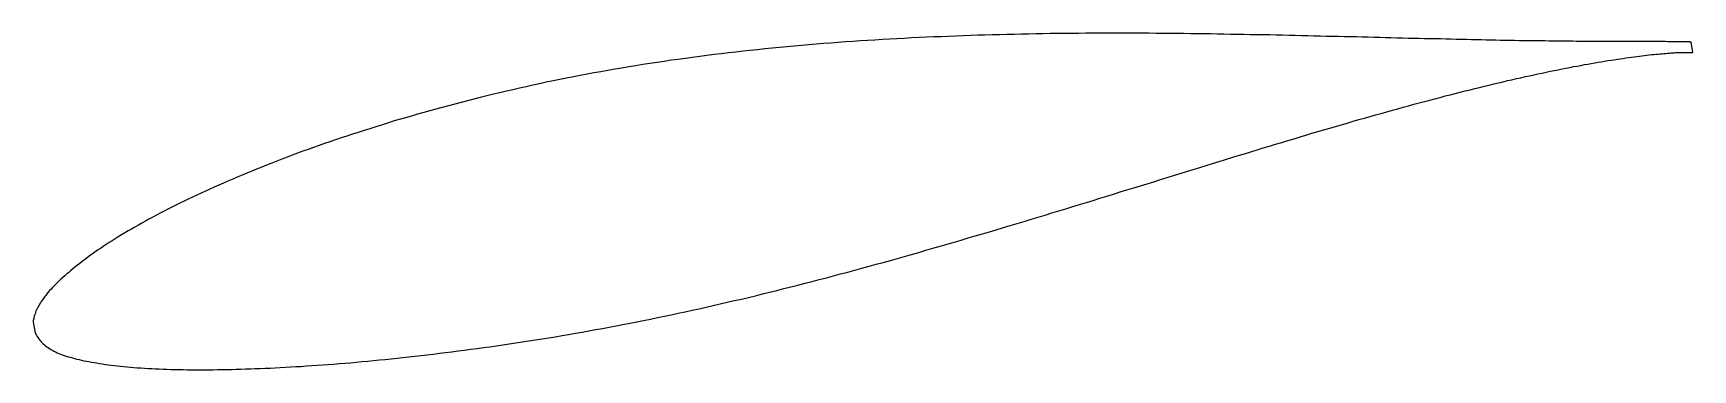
# Model space of a CAD drawing. Header units: metres. Extents: x -36 to 72, y -9 to 13.
import ezdxf

# ---------------------------------------------------------------- set-up
doc = ezdxf.new("R2010")
doc.units = ezdxf.units.M

msp = doc.modelspace()

# ---------------------------------------------------------------- linework, layer by layer
msp.add_lwpolyline([(72.01, 12.62), (72.01, 12.62), (72, 12.62), (71.99, 12.62), (71.98, 12.62), (71.96, 12.62), (71.93, 12.62), (71.91, 12.63), (71.87, 12.63), (71.84, 12.63), (71.8, 12.63), (71.75, 12.63), (71.7, 12.63), (71.65, 12.63), (71.59, 12.64), (71.53, 12.64), (71.47, 12.64), (71.4, 12.64), (71.32, 12.64), (71.24, 12.64), (71.16, 12.64), (71.08, 12.64), (70.99, 12.64), (70.89, 12.64), (70.79, 12.64), (70.69, 12.64), (70.58, 12.64), (70.47, 12.64), (70.35, 12.65), (70.24, 12.65), (70.11, 12.65), (69.98, 12.65), (69.85, 12.65), (69.72, 12.65), (69.58, 12.65), (69.43, 12.65), (69.28, 12.65), (69.13, 12.65), (68.98, 12.65), (68.82, 12.65), (68.65, 12.65), (68.48, 12.65), (68.31, 12.65), (68.14, 12.65), (67.96, 12.65), (67.77, 12.65), (67.59, 12.65), (67.39, 12.65), (67.2, 12.65), (67, 12.65), (66.8, 12.65), (66.59, 12.65), (66.38, 12.65), (66.16, 12.65), (65.94, 12.65), (65.72, 12.66), (65.5, 12.66), (65.27, 12.66), (65.03, 12.66), (64.79, 12.66), (64.55, 12.66), (64.31, 12.67), (64.06, 12.67), (63.81, 12.67), (63.55, 12.67), (63.29, 12.68), (63.03, 12.68), (62.76, 12.68), (62.49, 12.69), (62.22, 12.69), (61.94, 12.7), (61.66, 12.7), (61.38, 12.7), (61.09, 12.71), (60.8, 12.71), (60.5, 12.72), (60.2, 12.72), (59.9, 12.73), (59.6, 12.73), (59.29, 12.74), (58.98, 12.75), (58.66, 12.75), (58.35, 12.76), (58.03, 12.77), (57.7, 12.77), (57.37, 12.78), (57.04, 12.79), (56.71, 12.79), (56.37, 12.8), (56.03, 12.81), (55.69, 12.82), (55.34, 12.82), (55, 12.83), (54.64, 12.84), (54.29, 12.85), (53.93, 12.86), (53.57, 12.86), (53.21, 12.87), (52.84, 12.88), (52.47, 12.89), (52.1, 12.9), (51.72, 12.91), (51.35, 12.92), (50.97, 12.93), (50.58, 12.94), (50.2, 12.95), (49.81, 12.96), (49.42, 12.97), (49.03, 12.98), (48.63, 12.99), (48.23, 12.99), (47.83, 13), (47.43, 13.01), (47.03, 13.02), (46.62, 13.03), (46.21, 13.04), (45.8, 13.05), (45.38, 13.06), (44.97, 13.07), (44.55, 13.08), (44.13, 13.09), (43.7, 13.09), (43.28, 13.1), (42.85, 13.11), (42.42, 13.12), (41.99, 13.12), (41.56, 13.13), (41.13, 13.14), (40.69, 13.15), (40.25, 13.15), (39.81, 13.16), (39.37, 13.16), (38.93, 13.17), (38.48, 13.17), (38.03, 13.18), (37.59, 13.18), (37.14, 13.18), (36.69, 13.19), (36.23, 13.19), (35.78, 13.19), (35.32, 13.19), (34.87, 13.19), (34.41, 13.19), (33.95, 13.19), (33.49, 13.19), (33.03, 13.19), (32.56, 13.19), (32.1, 13.18), (31.63, 13.18), (31.17, 13.18), (30.7, 13.17), (30.23, 13.17), (29.76, 13.16), (29.29, 13.15), (28.82, 13.14), (28.35, 13.13), (27.88, 13.12), (27.4, 13.11), (26.93, 13.1), (26.46, 13.09), (25.98, 13.07), (25.51, 13.06), (25.03, 13.04), (24.55, 13.03), (24.07, 13.01), (23.6, 12.99), (23.12, 12.97), (22.64, 12.95), (22.16, 12.93), (21.68, 12.91), (21.2, 12.89), (20.72, 12.86), (20.24, 12.84), (19.76, 12.81), (19.29, 12.78), (18.81, 12.75), (18.33, 12.72), (17.85, 12.69), (17.37, 12.66), (16.89, 12.63), (16.41, 12.59), (15.93, 12.55), (15.45, 12.52), (14.97, 12.48), (14.49, 12.44), (14.02, 12.4), (13.54, 12.36), (13.06, 12.31), (12.58, 12.27), (12.11, 12.22), (11.63, 12.17), (11.16, 12.12), (10.68, 12.07), (10.21, 12.02), (9.74, 11.97), (9.27, 11.91), (8.79, 11.86), (8.32, 11.8), (7.85, 11.74), (7.39, 11.68), (6.92, 11.62), (6.45, 11.56), (5.99, 11.49), (5.52, 11.43), (5.06, 11.36), (4.6, 11.29), (4.13, 11.22), (3.67, 11.15), (3.22, 11.08), (2.76, 11), (2.3, 10.93), (1.85, 10.85), (1.39, 10.77), (0.94, 10.69), (0.49, 10.61), (0.04, 10.52), (-0.41, 10.44), (-0.85, 10.35), (-1.3, 10.27), (-1.74, 10.18), (-2.18, 10.09), (-2.62, 10), (-3.06, 9.9), (-3.49, 9.81), (-3.93, 9.71), (-4.36, 9.62), (-4.79, 9.52), (-5.22, 9.42), (-5.65, 9.32), (-6.07, 9.22), (-6.5, 9.11), (-6.92, 9.01), (-7.34, 8.9), (-7.75, 8.8), (-8.17, 8.69), (-8.58, 8.58), (-8.99, 8.47), (-9.4, 8.36), (-9.81, 8.25), (-10.21, 8.14), (-10.61, 8.03), (-11.01, 7.92), (-11.41, 7.8), (-11.8, 7.69), (-12.2, 7.57), (-12.59, 7.46), (-12.98, 7.34), (-13.36, 7.22), (-13.74, 7.1), (-14.12, 6.98), (-14.5, 6.86), (-14.88, 6.74), (-15.25, 6.62), (-15.62, 6.5), (-15.99, 6.38), (-16.35, 6.25), (-16.72, 6.13), (-17.08, 6.01), (-17.43, 5.88), (-17.79, 5.76), (-18.14, 5.63), (-18.49, 5.51), (-18.83, 5.38), (-19.18, 5.25), (-19.52, 5.13), (-19.85, 5), (-20.19, 4.87), (-20.52, 4.74), (-20.85, 4.61), (-21.17, 4.48), (-21.5, 4.35), (-21.82, 4.22), (-22.13, 4.09), (-22.45, 3.96), (-22.76, 3.83), (-23.06, 3.7), (-23.37, 3.57), (-23.67, 3.44), (-23.96, 3.31), (-24.26, 3.18), (-24.55, 3.05), (-24.84, 2.92), (-25.12, 2.79), (-25.4, 2.66), (-25.68, 2.53), (-25.96, 2.4), (-26.23, 2.27), (-26.5, 2.14), (-26.76, 2.01), (-27.02, 1.88), (-27.28, 1.75), (-27.53, 1.62), (-27.78, 1.49), (-28.03, 1.36), (-28.27, 1.23), (-28.52, 1.1), (-28.75, 0.97), (-28.98, 0.84), (-29.21, 0.71), (-29.44, 0.58), (-29.66, 0.45), (-29.88, 0.33), (-30.1, 0.2), (-30.31, 0.07), (-30.52, -0.06), (-30.72, -0.18), (-30.92, -0.31), (-31.12, -0.43), (-31.31, -0.56), (-31.5, -0.68), (-31.69, -0.81), (-31.87, -0.93), (-32.05, -1.06), (-32.22, -1.18), (-32.39, -1.3), (-32.56, -1.42), (-32.72, -1.55), (-32.88, -1.67), (-33.03, -1.79), (-33.19, -1.91), (-33.33, -2.02), (-33.48, -2.14), (-33.62, -2.26), (-33.75, -2.37), (-33.89, -2.48), (-34.01, -2.6), (-34.14, -2.71), (-34.26, -2.82), (-34.38, -2.93), (-34.49, -3.04), (-34.6, -3.15), (-34.7, -3.25), (-34.81, -3.36), (-34.9, -3.46), (-35, -3.56), (-35.09, -3.67), (-35.17, -3.77), (-35.25, -3.87), (-35.33, -3.97), (-35.4, -4.07), (-35.47, -4.16), (-35.54, -4.26), (-35.6, -4.36), (-35.66, -4.45), (-35.71, -4.54), (-35.76, -4.63), (-35.81, -4.73), (-35.85, -4.81), (-35.89, -4.9), (-35.92, -4.99), (-35.95, -5.07), (-35.98, -5.15), (-36, -5.23), (-36.02, -5.3), (-36.03, -5.37), (-36.05, -5.44), (-36.06, -5.5), (-36.06, -5.55), (-36.07, -5.58), (-36.07, -5.61), (-35.95, -6.3), (-35.95, -6.3), (-35.94, -6.32), (-35.92, -6.34), (-35.9, -6.38), (-35.88, -6.43), (-35.84, -6.49), (-35.8, -6.55), (-35.76, -6.62), (-35.71, -6.69), (-35.66, -6.76), (-35.6, -6.83), (-35.54, -6.9), (-35.48, -6.96), (-35.41, -7.03), (-35.34, -7.09), (-35.26, -7.15), (-35.18, -7.22), (-35.1, -7.27), (-35.01, -7.33), (-34.92, -7.39), (-34.82, -7.44), (-34.72, -7.5), (-34.62, -7.55), (-34.51, -7.6), (-34.4, -7.65), (-34.29, -7.69), (-34.17, -7.74), (-34.05, -7.78), (-33.92, -7.82), (-33.79, -7.86), (-33.65, -7.9), (-33.51, -7.94), (-33.37, -7.98), (-33.23, -8.02), (-33.08, -8.05), (-32.92, -8.09), (-32.77, -8.12), (-32.6, -8.15), (-32.44, -8.18), (-32.27, -8.21), (-32.1, -8.24), (-31.92, -8.27), (-31.74, -8.3), (-31.55, -8.33), (-31.37, -8.36), (-31.17, -8.38), (-30.98, -8.41), (-30.78, -8.43), (-30.57, -8.46), (-30.37, -8.48), (-30.16, -8.5), (-29.94, -8.52), (-29.72, -8.54), (-29.5, -8.56), (-29.28, -8.58), (-29.05, -8.59), (-28.82, -8.61), (-28.58, -8.62), (-28.34, -8.64), (-28.1, -8.65), (-27.85, -8.66), (-27.6, -8.67), (-27.35, -8.68), (-27.09, -8.69), (-26.83, -8.69), (-26.57, -8.7), (-26.3, -8.7), (-26.03, -8.71), (-25.76, -8.71), (-25.48, -8.71), (-25.2, -8.71), (-24.92, -8.71), (-24.63, -8.71), (-24.34, -8.71), (-24.05, -8.7), (-23.75, -8.7), (-23.45, -8.69), (-23.15, -8.69), (-22.84, -8.68), (-22.53, -8.67), (-22.22, -8.66), (-21.91, -8.65), (-21.59, -8.64), (-21.27, -8.63), (-20.94, -8.61), (-20.62, -8.6), (-20.29, -8.58), (-19.96, -8.56), (-19.62, -8.55), (-19.28, -8.53), (-18.94, -8.51), (-18.6, -8.49), (-18.25, -8.46), (-17.9, -8.44), (-17.55, -8.42), (-17.19, -8.39), (-16.84, -8.36), (-16.48, -8.34), (-16.11, -8.31), (-15.75, -8.28), (-15.38, -8.25), (-15.01, -8.21), (-14.64, -8.18), (-14.26, -8.15), (-13.88, -8.11), (-13.5, -8.07), (-13.12, -8.04), (-12.74, -8), (-12.35, -7.96), (-11.96, -7.91), (-11.57, -7.87), (-11.18, -7.83), (-10.78, -7.78), (-10.38, -7.74), (-9.98, -7.69), (-9.58, -7.64), (-9.18, -7.59), (-8.77, -7.54), (-8.36, -7.49), (-7.95, -7.43), (-7.54, -7.38), (-7.13, -7.32), (-6.71, -7.27), (-6.29, -7.21), (-5.87, -7.15), (-5.45, -7.09), (-5.03, -7.03), (-4.61, -6.96), (-4.18, -6.9), (-3.75, -6.83), (-3.32, -6.76), (-2.89, -6.7), (-2.46, -6.63), (-2.03, -6.56), (-1.59, -6.48), (-1.16, -6.41), (-0.72, -6.33), (-0.28, -6.26), (0.16, -6.18), (0.6, -6.1), (1.05, -6.02), (1.49, -5.94), (1.94, -5.85), (2.38, -5.77), (2.83, -5.68), (3.28, -5.59), (3.73, -5.5), (4.18, -5.41), (4.63, -5.32), (5.08, -5.23), (5.53, -5.13), (5.99, -5.03), (6.44, -4.94), (6.9, -4.84), (7.35, -4.74), (7.81, -4.63), (8.27, -4.53), (8.72, -4.43), (9.18, -4.32), (9.64, -4.21), (10.1, -4.11), (10.56, -4), (11.02, -3.89), (11.48, -3.77), (11.94, -3.66), (12.41, -3.55), (12.87, -3.43), (13.33, -3.31), (13.79, -3.2), (14.26, -3.08), (14.72, -2.96), (15.18, -2.84), (15.65, -2.72), (16.11, -2.59), (16.57, -2.47), (17.04, -2.35), (17.5, -2.22), (17.96, -2.1), (18.43, -1.97), (18.89, -1.84), (19.35, -1.72), (19.82, -1.59), (20.28, -1.46), (20.74, -1.33), (21.2, -1.2), (21.67, -1.07), (22.13, -0.93), (22.59, -0.8), (23.05, -0.67), (23.51, -0.54), (23.97, -0.4), (24.43, -0.27), (24.89, -0.13), (25.35, 0), (25.81, 0.13), (26.27, 0.27), (26.72, 0.4), (27.18, 0.54), (27.63, 0.68), (28.09, 0.81), (28.54, 0.95), (29, 1.09), (29.45, 1.22), (29.9, 1.36), (30.35, 1.5), (30.8, 1.63), (31.25, 1.77), (31.7, 1.91), (32.15, 2.04), (32.59, 2.18), (33.04, 2.31), (33.48, 2.45), (33.92, 2.59), (34.36, 2.72), (34.8, 2.86), (35.24, 2.99), (35.68, 3.13), (36.12, 3.26), (36.55, 3.4), (36.98, 3.53), (37.42, 3.67), (37.85, 3.8), (38.28, 3.93), (38.71, 4.06), (39.13, 4.2), (39.56, 4.33), (39.98, 4.46), (40.4, 4.59), (40.82, 4.72), (41.24, 4.85), (41.66, 4.97), (42.07, 5.1), (42.49, 5.23), (42.9, 5.35), (43.31, 5.48), (43.72, 5.6), (44.12, 5.73), (44.53, 5.85), (44.93, 5.97), (45.33, 6.09), (45.73, 6.21), (46.13, 6.33), (46.52, 6.45), (46.91, 6.56), (47.3, 6.68), (47.69, 6.79), (48.08, 6.91), (48.46, 7.02), (48.84, 7.13), (49.22, 7.24), (49.6, 7.35), (49.98, 7.46), (50.35, 7.57), (50.72, 7.67), (51.09, 7.78), (51.45, 7.88), (51.82, 7.98), (52.18, 8.08), (52.54, 8.18), (52.89, 8.28), (53.25, 8.38), (53.6, 8.47), (53.95, 8.57), (54.29, 8.66), (54.64, 8.75), (54.98, 8.84), (55.31, 8.93), (55.65, 9.02), (55.98, 9.11), (56.31, 9.19), (56.64, 9.28), (56.96, 9.36), (57.29, 9.44), (57.61, 9.52), (57.92, 9.6), (58.23, 9.67), (58.54, 9.75), (58.85, 9.82), (59.16, 9.9), (59.46, 9.97), (59.76, 10.04), (60.05, 10.11), (60.34, 10.17), (60.63, 10.24), (60.92, 10.3), (61.2, 10.37), (61.48, 10.43), (61.76, 10.49), (62.03, 10.55), (62.3, 10.6), (62.57, 10.66), (62.83, 10.72), (63.09, 10.77), (63.35, 10.82), (63.6, 10.87), (63.85, 10.92), (64.1, 10.97), (64.34, 11.02), (64.58, 11.06), (64.82, 11.1), (65.06, 11.15), (65.29, 11.19), (65.51, 11.23), (65.73, 11.27), (65.95, 11.3), (66.17, 11.34), (66.38, 11.38), (66.59, 11.41), (66.8, 11.44), (67, 11.47), (67.2, 11.5), (67.39, 11.53), (67.58, 11.56), (67.77, 11.59), (67.95, 11.61), (68.13, 11.64), (68.31, 11.66), (68.48, 11.68), (68.65, 11.7), (68.81, 11.72), (68.97, 11.74), (69.13, 11.76), (69.28, 11.78), (69.43, 11.8), (69.58, 11.81), (69.72, 11.83), (69.86, 11.84), (69.99, 11.85), (70.12, 11.86), (70.24, 11.87), (70.37, 11.88), (70.48, 11.89), (70.6, 11.9), (70.71, 11.91), (70.81, 11.92), (70.92, 11.92), (71.01, 11.93), (71.11, 11.93), (71.2, 11.94), (71.28, 11.94), (71.36, 11.95), (71.44, 11.95), (71.52, 11.95), (71.58, 11.95), (71.65, 11.95), (71.71, 11.95), (71.77, 11.95), (71.82, 11.95), (71.87, 11.95), (71.91, 11.95), (71.95, 11.95), (71.99, 11.95), (72.02, 11.95), (72.05, 11.95), (72.07, 11.95), (72.09, 11.95), (72.11, 11.94), (72.12, 11.94), (72.13, 11.94), (72.13, 11.94), (72.01, 12.62)], close=True)

doc.saveas('drawing.dxf')
